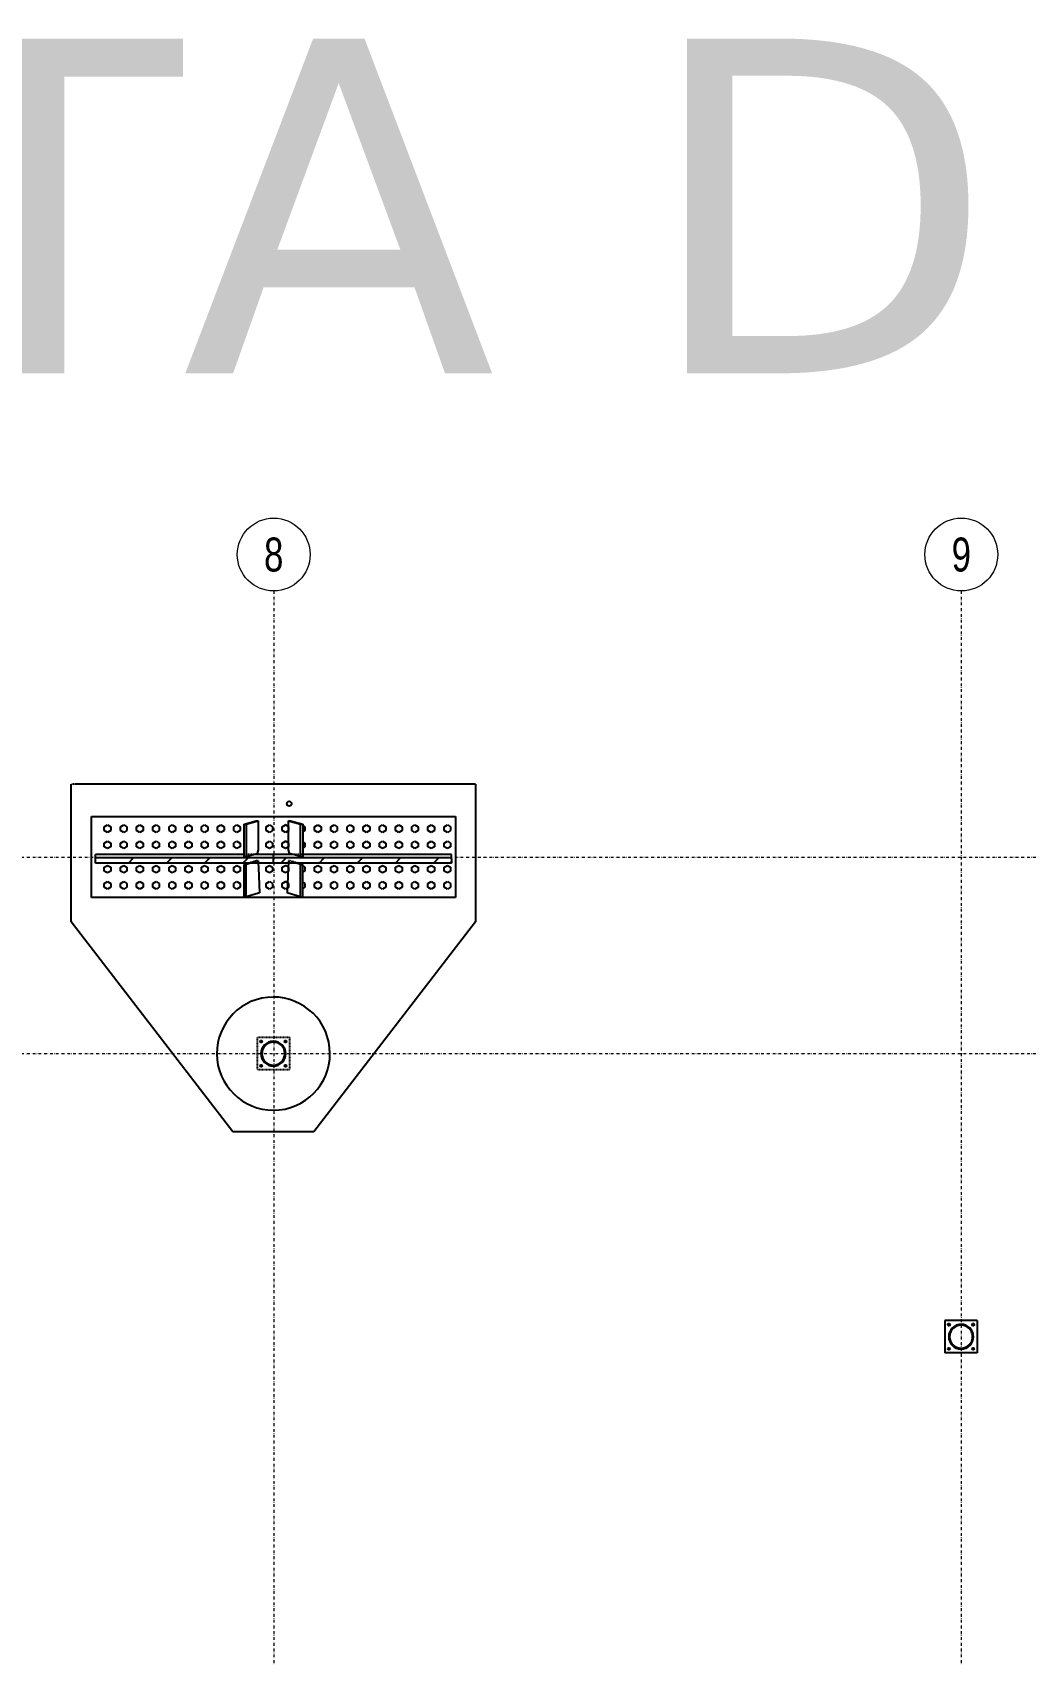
# Model space of a CAD drawing. Header units: millimetres. Extents: x 1541 to 289025, y -12015 to 47026.
# Drawn here: x 92344 to 93235, y -10231 to -8778 of the extents above; entities that cross this region are included whole.
import ezdxf
from ezdxf.enums import TextEntityAlignment as Align

# ---------------------------------------------------------------- set-up
doc = ezdxf.new("R2010")
doc.units = ezdxf.units.MM
doc.header["$LTSCALE"] = 0.1
for name, pattern in [('ACAD_ISO02W100', [15, 12, -3]), ('DASHDOTX2', [50.8, 25.4, -12.7, 0, -12.7]), ('DXK_LINE_DOT2', [3.9198, 1.9599, -1.9599]), ('Grid Line', [3.33375, 1.905, -0.47625, 0.47625, -0.47625])]:
    doc.linetypes.add(name, pattern=pattern)
doc.layers.get('0').update_dxf_attribs({"color": 255})
doc.layers.add('COTAS', color=8, linetype='Continuous')
doc.layers.add('TEXTO GENRAL', color=3, linetype='Continuous')
doc.layers.add('E_EJES', color=8, linetype='Continuous', lineweight=9)
doc.layers.add('E_EJES-1', color=8, linetype='Grid Line', lineweight=9)
doc.styles.add('Swis721 LtCn BT_1', font='swisscl.ttf', dxfattribs={"height": 0.42})
doc.styles.add('TEXTO GENERAL', font='verdana.ttf', dxfattribs={"height": 0.9})

# ---------------------------------------------------------------- blocks, each defined once
blk = doc.blocks.new('Grid - CNI_NOMBRE EJES-372759-_26_00m_LOC COLUMNAS Y MUROS PISO 7')
at = {"layer": 'E_EJES'}
blk.add_circle((0, 0), 0.003, dxfattribs=at)

msp = doc.modelspace()

# ---------------------------------------------------------------- hatches: boundary and pattern name
at = {"linetype": 'Continuous'}
h = msp.add_hatch(dxfattribs=at)
h.set_pattern_fill('', scale=7.611392, style=0, pattern_type=0)
h.set_pattern_definition([(45, (92400.665, -9517.53), (-17.088, 17.088), [])])
h.paths.add_polyline_path([(92719.6, -9517.5), (92400.7, -9517.5), (92400.7, -9518.3), (92400.8, -9522.2), (92719.4, -9522.2), (92719.6, -9518.3)])
h = msp.add_hatch(dxfattribs=at)
h.set_pattern_fill('', scale=7.611392, style=0, pattern_type=0)
h.set_pattern_definition([(45, (92570.97, -9690.706), (-17.088, 17.088), [])])
h.paths.add_polyline_path([(92571.2, -9692.9), (92571, -9690.7), (92570.3, -9688.6), (92569.3, -9686.7), (92567.9, -9685), (92566.3, -9683.7), (92564.4, -9682.6), (92562.3, -9682), (92560.1, -9681.8), (92558, -9682), (92555.9, -9682.6), (92554, -9683.7), (92552.3, -9685), (92550.9, -9686.7), (92549.9, -9688.6), (92549.3, -9690.7), (92549.1, -9692.9), (92549.3, -9695), (92549.9, -9697.1), (92550.9, -9699), (92552.3, -9700.7), (92554, -9702.1), (92555.9, -9703.1), (92558, -9703.7), (92560.1, -9703.9), (92562.3, -9703.7), (92564.4, -9703.1), (92566.3, -9702.1), (92567.9, -9700.7), (92569.3, -9699), (92570.3, -9697.1), (92571, -9695)])
h.paths.add_polyline_path([(92569.7, -9696.8), (92568.7, -9698.6), (92567.4, -9700.2), (92565.9, -9701.5), (92564.1, -9702.4), (92562.1, -9703), (92560.1, -9703.2), (92558.1, -9703), (92556.2, -9702.4), (92554.4, -9701.5), (92552.8, -9700.2), (92551.5, -9698.6), (92550.6, -9696.8), (92550, -9694.9), (92549.8, -9692.9), (92550, -9690.8), (92550.6, -9688.9), (92551.5, -9687.1), (92552.8, -9685.6), (92554.4, -9684.3), (92556.2, -9683.3), (92558.1, -9682.7), (92560.1, -9682.5), (92562.1, -9682.7), (92564.1, -9683.3), (92565.9, -9684.3), (92567.4, -9685.6), (92568.7, -9687.1), (92569.7, -9688.9), (92570.3, -9690.8), (92570.5, -9692.9), (92570.3, -9694.9)])
h = msp.add_hatch(color=96, dxfattribs=at)
h.paths.add_polyline_path([(93187.3, -9946.6), (93187.1, -9944.4), (93186.5, -9942.4), (93185.5, -9940.4), (93184.1, -9938.8), (93182.4, -9937.4), (93180.5, -9936.4), (93178.4, -9935.7), (93176.3, -9935.5), (93174.1, -9935.7), (93172.1, -9936.4), (93170.1, -9937.4), (93168.5, -9938.8), (93167.1, -9940.4), (93166.1, -9942.4), (93165.4, -9944.4), (93165.2, -9946.6), (93165.4, -9948.7), (93166.1, -9950.8), (93167.1, -9952.7), (93168.5, -9954.4), (93170.1, -9955.8), (93172.1, -9956.8), (93174.1, -9957.4), (93176.3, -9957.6), (93178.4, -9957.4), (93180.5, -9956.8), (93182.4, -9955.8), (93184.1, -9954.4), (93185.5, -9952.7), (93186.5, -9950.8), (93187.1, -9948.7)])
h.paths.add_polyline_path([(93185.8, -9950.5), (93184.9, -9952.3), (93183.6, -9953.9), (93182, -9955.2), (93180.2, -9956.1), (93178.3, -9956.7), (93176.3, -9956.9), (93174.3, -9956.7), (93172.3, -9956.1), (93170.5, -9955.2), (93169, -9953.9), (93167.7, -9952.3), (93166.7, -9950.5), (93166.2, -9948.6), (93166, -9946.6), (93166.2, -9944.6), (93166.7, -9942.6), (93167.7, -9940.8), (93169, -9939.3), (93170.5, -9938), (93172.3, -9937), (93174.3, -9936.5), (93176.3, -9936.3), (93178.3, -9936.5), (93180.2, -9937), (93182, -9938), (93183.6, -9939.3), (93184.9, -9940.8), (93185.8, -9942.6), (93186.4, -9944.6), (93186.6, -9946.6), (93186.4, -9948.6)])

# ---------------------------------------------------------------- linework, layer by layer
at = {"color": 2, "linetype": 'Continuous'}
for p, q in [((92378.9, -9574.7), (92378.9, -9451.5)), ((92741.3, -9451.5), (92382.5, -9451.5)), ((92741.3, -9451.5), (92741.3, -9574.7)), ((92397, -9553), (92397, -9480.5)), ((92397, -9480.5), (92723.2, -9480.5)), ((92533.9, -9487.4), (92544.8, -9484.2)), ((92533.9, -9487.4), (92535.8, -9487.3)), ((92533.9, -9516.4), (92533.9, -9487.4)), ((92535.8, -9487.3), (92546.5, -9484.2)), ((92535.8, -9487.3), (92535.8, -9516.3)), ((92544.8, -9484.2), (92546.5, -9484.2)), ((92546.5, -9484.2), (92546.5, -9510.3)), ((92573.7, -9510.3), (92573.8, -9484.2)), ((92573.8, -9484.2), (92575.5, -9484.2)), ((92573.8, -9484.2), (92584.5, -9487.3)), ((92575.5, -9484.2), (92586.4, -9487.4)), ((92584.5, -9516.3), (92584.5, -9487.3)), ((92584.5, -9487.3), (92586.4, -9487.4)), ((92586.4, -9487.4), (92586.4, -9516.4)), ((92723.2, -9480.5), (92723.2, -9553)), ((92400.7, -9517.5), (92400.7, -9514.4)), ((92533.9, -9514.4), (92400.7, -9514.4)), ((92400.7, -9518.3), (92400.7, -9517.5)), ((92719.6, -9517.5), (92400.7, -9517.5)), ((92400.7, -9522.2), (92400.7, -9518.3)), ((92400.8, -9522.2), (92400.7, -9518.3)), ((92535.8, -9516.3), (92533.9, -9516.4)), ((92535.8, -9516.3), (92545.7, -9513.4)), ((92577.9, -9514.4), (92542.4, -9514.4)), ((92546.5, -9510.3), (92545.7, -9513.4)), ((92546.5, -9520.2), (92546.6, -9522.2)), ((92574.5, -9513.4), (92573.7, -9510.3)), ((92573.8, -9520.2), (92573.7, -9522.2)), ((92584.5, -9516.3), (92574.5, -9513.4)), ((92586.4, -9516.4), (92584.5, -9516.3)), ((92719.6, -9514.4), (92586.4, -9514.4)), ((92719.6, -9518.3), (92719.4, -9522.2)), ((92719.6, -9517.5), (92719.6, -9514.4)), ((92719.6, -9518.3), (92719.6, -9517.5)), ((92719.6, -9518.3), (92719.6, -9522.2)), ((92400.8, -9522.2), (92400.7, -9522.2)), ((92719.4, -9522.2), (92400.8, -9522.2)), ((92538.1, -9522.2), (92533.9, -9523.5)), ((92533.9, -9523.5), (92535.8, -9523.4)), ((92533.9, -9552.6), (92533.9, -9523.5)), ((92539.9, -9522.2), (92535.8, -9523.4)), ((92535.8, -9552.5), (92535.8, -9523.4)), ((92546.6, -9522.2), (92546.8, -9526.4)), ((92546.8, -9526.4), (92547.8, -9548.9)), ((92573.5, -9526.4), (92572.4, -9548.9)), ((92573.7, -9522.2), (92573.5, -9526.4)), ((92584.5, -9523.4), (92580.4, -9522.2)), ((92586.4, -9523.5), (92582.1, -9522.2)), ((92584.5, -9552.5), (92584.5, -9523.4)), ((92584.5, -9523.4), (92586.4, -9523.5)), ((92586.4, -9552.6), (92586.4, -9523.5)), ((92719.6, -9522.2), (92719.4, -9522.2)), ((92546.8, -9549.2), (92535.8, -9552.5)), ((92547.8, -9548.9), (92546.8, -9549.2)), ((92573.5, -9549.2), (92572.4, -9548.9)), ((92584.5, -9552.5), (92573.5, -9549.2)), ((92723.2, -9553), (92397, -9553)), ((92533.9, -9552.6), (92535.8, -9552.5)), ((92584.5, -9552.5), (92586.4, -9552.6)), ((92523.9, -9763), (92378.9, -9574.7)), ((92741.3, -9574.7), (92596.4, -9763)), ((92596.4, -9763), (92523.9, -9763)), ((93190.8, -9932.1), (93161.8, -9932.1)), ((93161.8, -9932.1), (93161.8, -9961.1)), ((93190.8, -9932.1), (93190.8, -9961.1)), ((93190.8, -9961.1), (93161.8, -9961.1))]:
    msp.add_line(p, q, dxfattribs=at)
at = {"color": 7, "linetype": 'DXK_LINE_DOT2'}
for p, q in [((92382.5, -9451.5), (92378.9, -9451.5)), ((92542.4, -9514.4), (92533.9, -9514.4)), ((92544.8, -9520.2), (92538.1, -9522.2)), ((92546.5, -9520.2), (92539.9, -9522.2)), ((92546.5, -9520.2), (92544.8, -9520.2)), ((92575.5, -9520.2), (92573.8, -9520.2)), ((92580.4, -9522.2), (92573.8, -9520.2)), ((92582.1, -9522.2), (92575.5, -9520.2)), ((92586.4, -9514.4), (92577.9, -9514.4)), ((92574.6, -9678.4), (92545.6, -9678.4)), ((92545.6, -9678.4), (92545.6, -9707.4)), ((92574.6, -9678.4), (92574.6, -9707.4)), ((92574.6, -9707.4), (92545.6, -9707.4))]:
    msp.add_line(p, q, dxfattribs=at)
at = {"color": 7, "linetype": 'Continuous'}
for p, q in [((92408.6, -9489.7), (92411.5, -9488)), ((92408.6, -9493), (92408.6, -9489.7)), ((92411.5, -9488), (92414.4, -9489.7)), ((92414.4, -9489.7), (92414.4, -9493)), ((92423.1, -9489.7), (92426, -9488)), ((92423.1, -9493), (92423.1, -9489.7)), ((92426, -9488), (92428.9, -9489.7)), ((92428.9, -9489.7), (92428.9, -9493)), ((92437.6, -9489.7), (92440.5, -9488)), ((92437.6, -9493), (92437.6, -9489.7)), ((92440.5, -9488), (92443.4, -9489.7)), ((92443.4, -9489.7), (92443.4, -9493)), ((92452.1, -9489.7), (92455, -9488)), ((92452.1, -9493), (92452.1, -9489.7)), ((92455, -9488), (92457.9, -9489.7)), ((92457.9, -9489.7), (92457.9, -9493)), ((92466.6, -9489.7), (92469.5, -9488)), ((92466.6, -9493), (92466.6, -9489.7)), ((92469.5, -9488), (92472.4, -9489.7)), ((92472.4, -9489.7), (92472.4, -9493)), ((92481.1, -9489.7), (92484, -9488)), ((92481.1, -9493), (92481.1, -9489.7)), ((92484, -9488), (92486.9, -9489.7)), ((92486.9, -9489.7), (92486.9, -9493)), ((92495.6, -9489.7), (92498.5, -9488)), ((92495.6, -9493), (92495.6, -9489.7)), ((92498.5, -9488), (92501.4, -9489.7)), ((92501.4, -9489.7), (92501.4, -9493)), ((92510.1, -9489.7), (92513, -9488)), ((92510.1, -9493), (92510.1, -9489.7)), ((92513, -9488), (92515.9, -9489.7)), ((92515.9, -9489.7), (92515.9, -9493)), ((92524.6, -9489.7), (92527.5, -9488)), ((92524.6, -9493), (92524.6, -9489.7)), ((92527.5, -9488), (92530.4, -9489.7)), ((92530.4, -9489.7), (92530.4, -9493)), ((92553.6, -9489.7), (92556.5, -9488)), ((92553.6, -9493), (92553.6, -9489.7)), ((92556.5, -9488), (92559.4, -9489.7)), ((92559.4, -9489.7), (92559.4, -9493)), ((92568.1, -9489.7), (92571, -9488)), ((92568.1, -9493), (92568.1, -9489.7)), ((92573.9, -9489.7), (92571, -9488)), ((92573.9, -9493), (92573.9, -9489.7)), ((92586.4, -9488.5), (92588.4, -9489.7)), ((92588.4, -9489.7), (92588.4, -9493)), ((92597.1, -9489.7), (92600, -9488)), ((92597.1, -9493), (92597.1, -9489.7)), ((92600, -9488), (92602.9, -9489.7)), ((92602.9, -9489.7), (92602.9, -9493)), ((92611.6, -9489.7), (92614.5, -9488)), ((92611.6, -9493), (92611.6, -9489.7)), ((92614.5, -9488), (92617.4, -9489.7)), ((92617.4, -9489.7), (92617.4, -9493)), ((92626.1, -9489.7), (92629, -9488)), ((92626.1, -9493), (92626.1, -9489.7)), ((92629, -9488), (92631.9, -9489.7)), ((92631.9, -9489.7), (92631.9, -9493)), ((92640.6, -9489.7), (92643.5, -9488)), ((92640.6, -9493), (92640.6, -9489.7)), ((92643.5, -9488), (92646.4, -9489.7)), ((92646.4, -9489.7), (92646.4, -9493)), ((92655.1, -9489.7), (92658, -9488)), ((92655.1, -9493), (92655.1, -9489.7)), ((92658, -9488), (92660.9, -9489.7)), ((92660.9, -9489.7), (92660.9, -9493)), ((92669.6, -9489.7), (92672.5, -9488)), ((92669.6, -9493), (92669.6, -9489.7)), ((92672.5, -9488), (92675.4, -9489.7)), ((92675.4, -9489.7), (92675.4, -9493)), ((92684.1, -9489.7), (92687, -9488)), ((92684.1, -9493), (92684.1, -9489.7)), ((92687, -9488), (92689.9, -9489.7)), ((92689.9, -9489.7), (92689.9, -9493)), ((92698.6, -9489.7), (92701.5, -9488)), ((92698.6, -9493), (92698.6, -9489.7)), ((92701.5, -9488), (92704.4, -9489.7)), ((92704.4, -9489.7), (92704.4, -9493)), ((92713.1, -9489.7), (92716, -9488)), ((92713.1, -9493), (92713.1, -9489.7)), ((92716, -9488), (92718.9, -9489.7)), ((92718.9, -9489.7), (92718.9, -9493)), ((92411.5, -9494.7), (92408.6, -9493)), ((92408.6, -9504.2), (92411.5, -9502.5)), ((92408.6, -9507.5), (92408.6, -9504.2)), ((92414.4, -9493), (92411.5, -9494.7)), ((92411.5, -9502.5), (92414.4, -9504.2)), ((92414.4, -9504.2), (92414.4, -9507.5)), ((92426, -9494.7), (92423.1, -9493)), ((92423.1, -9504.2), (92426, -9502.5)), ((92423.1, -9507.5), (92423.1, -9504.2)), ((92428.9, -9493), (92426, -9494.7)), ((92426, -9502.5), (92428.9, -9504.2)), ((92428.9, -9504.2), (92428.9, -9507.5)), ((92440.5, -9494.7), (92437.6, -9493)), ((92437.6, -9504.2), (92440.5, -9502.5)), ((92437.6, -9507.5), (92437.6, -9504.2)), ((92443.4, -9493), (92440.5, -9494.7)), ((92440.5, -9502.5), (92443.4, -9504.2)), ((92443.4, -9504.2), (92443.4, -9507.5)), ((92455, -9494.7), (92452.1, -9493)), ((92452.1, -9504.2), (92455, -9502.5)), ((92452.1, -9507.5), (92452.1, -9504.2)), ((92457.9, -9493), (92455, -9494.7)), ((92455, -9502.5), (92457.9, -9504.2)), ((92457.9, -9504.2), (92457.9, -9507.5)), ((92469.5, -9494.7), (92466.6, -9493)), ((92466.6, -9504.2), (92469.5, -9502.5)), ((92466.6, -9507.5), (92466.6, -9504.2)), ((92472.4, -9493), (92469.5, -9494.7)), ((92469.5, -9502.5), (92472.4, -9504.2)), ((92472.4, -9504.2), (92472.4, -9507.5)), ((92484, -9494.7), (92481.1, -9493)), ((92481.1, -9504.2), (92484, -9502.5)), ((92481.1, -9507.5), (92481.1, -9504.2)), ((92486.9, -9493), (92484, -9494.7)), ((92484, -9502.5), (92486.9, -9504.2)), ((92486.9, -9504.2), (92486.9, -9507.5)), ((92498.5, -9494.7), (92495.6, -9493)), ((92495.6, -9504.2), (92498.5, -9502.5)), ((92495.6, -9507.5), (92495.6, -9504.2)), ((92501.4, -9493), (92498.5, -9494.7)), ((92498.5, -9502.5), (92501.4, -9504.2)), ((92501.4, -9504.2), (92501.4, -9507.5)), ((92513, -9494.7), (92510.1, -9493)), ((92510.1, -9504.2), (92513, -9502.5)), ((92510.1, -9507.5), (92510.1, -9504.2)), ((92515.9, -9493), (92513, -9494.7)), ((92513, -9502.5), (92515.9, -9504.2)), ((92515.9, -9504.2), (92515.9, -9507.5)), ((92527.5, -9494.7), (92524.6, -9493)), ((92524.6, -9504.2), (92527.5, -9502.5)), ((92524.6, -9507.5), (92524.6, -9504.2)), ((92530.4, -9493), (92527.5, -9494.7)), ((92527.5, -9502.5), (92530.4, -9504.2)), ((92530.4, -9504.2), (92530.4, -9507.5)), ((92556.5, -9494.7), (92553.6, -9493)), ((92553.6, -9504.2), (92556.5, -9502.5)), ((92553.6, -9507.5), (92553.6, -9504.2)), ((92559.4, -9493), (92556.5, -9494.7)), ((92556.5, -9502.5), (92559.4, -9504.2)), ((92559.4, -9504.2), (92559.4, -9507.5)), ((92571, -9494.7), (92568.1, -9493)), ((92568.1, -9504.2), (92571, -9502.5)), ((92568.1, -9507.5), (92568.1, -9504.2)), ((92573.9, -9493), (92571, -9494.7)), ((92573.9, -9504.2), (92571, -9502.5)), ((92573.9, -9507.5), (92573.9, -9504.2)), ((92588.4, -9493), (92586.4, -9494.2)), ((92586.4, -9503), (92588.4, -9504.2)), ((92588.4, -9504.2), (92588.4, -9507.5)), ((92600, -9494.7), (92597.1, -9493)), ((92597.1, -9504.2), (92600, -9502.5)), ((92597.1, -9507.5), (92597.1, -9504.2)), ((92602.9, -9493), (92600, -9494.7)), ((92600, -9502.5), (92602.9, -9504.2)), ((92602.9, -9504.2), (92602.9, -9507.5)), ((92614.5, -9494.7), (92611.6, -9493)), ((92611.6, -9504.2), (92614.5, -9502.5)), ((92611.6, -9507.5), (92611.6, -9504.2)), ((92617.4, -9493), (92614.5, -9494.7)), ((92614.5, -9502.5), (92617.4, -9504.2)), ((92617.4, -9504.2), (92617.4, -9507.5)), ((92629, -9494.7), (92626.1, -9493)), ((92626.1, -9504.2), (92629, -9502.5)), ((92626.1, -9507.5), (92626.1, -9504.2)), ((92631.9, -9493), (92629, -9494.7)), ((92629, -9502.5), (92631.9, -9504.2)), ((92631.9, -9504.2), (92631.9, -9507.5)), ((92643.5, -9494.7), (92640.6, -9493)), ((92640.6, -9504.2), (92643.5, -9502.5)), ((92640.6, -9507.5), (92640.6, -9504.2)), ((92646.4, -9493), (92643.5, -9494.7)), ((92643.5, -9502.5), (92646.4, -9504.2)), ((92646.4, -9504.2), (92646.4, -9507.5)), ((92658, -9494.7), (92655.1, -9493)), ((92655.1, -9504.2), (92658, -9502.5)), ((92655.1, -9507.5), (92655.1, -9504.2)), ((92660.9, -9493), (92658, -9494.7)), ((92658, -9502.5), (92660.9, -9504.2)), ((92660.9, -9504.2), (92660.9, -9507.5)), ((92672.5, -9494.7), (92669.6, -9493)), ((92669.6, -9504.2), (92672.5, -9502.5)), ((92669.6, -9507.5), (92669.6, -9504.2)), ((92675.4, -9493), (92672.5, -9494.7)), ((92672.5, -9502.5), (92675.4, -9504.2)), ((92675.4, -9504.2), (92675.4, -9507.5)), ((92687, -9494.7), (92684.1, -9493)), ((92684.1, -9504.2), (92687, -9502.5)), ((92684.1, -9507.5), (92684.1, -9504.2)), ((92689.9, -9493), (92687, -9494.7)), ((92687, -9502.5), (92689.9, -9504.2)), ((92689.9, -9504.2), (92689.9, -9507.5)), ((92701.5, -9494.7), (92698.6, -9493)), ((92698.6, -9504.2), (92701.5, -9502.5)), ((92698.6, -9507.5), (92698.6, -9504.2)), ((92704.4, -9493), (92701.5, -9494.7)), ((92701.5, -9502.5), (92704.4, -9504.2)), ((92704.4, -9504.2), (92704.4, -9507.5)), ((92716, -9494.7), (92713.1, -9493)), ((92713.1, -9504.2), (92716, -9502.5)), ((92713.1, -9507.5), (92713.1, -9504.2)), ((92718.9, -9493), (92716, -9494.7)), ((92716, -9502.5), (92718.9, -9504.2)), ((92718.9, -9504.2), (92718.9, -9507.5)), ((92411.5, -9509.2), (92408.6, -9507.5)), ((92414.4, -9507.5), (92411.5, -9509.2)), ((92426, -9509.2), (92423.1, -9507.5)), ((92428.9, -9507.5), (92426, -9509.2)), ((92440.5, -9509.2), (92437.6, -9507.5)), ((92443.4, -9507.5), (92440.5, -9509.2)), ((92455, -9509.2), (92452.1, -9507.5)), ((92457.9, -9507.5), (92455, -9509.2)), ((92469.5, -9509.2), (92466.6, -9507.5)), ((92472.4, -9507.5), (92469.5, -9509.2)), ((92484, -9509.2), (92481.1, -9507.5)), ((92486.9, -9507.5), (92484, -9509.2)), ((92498.5, -9509.2), (92495.6, -9507.5)), ((92501.4, -9507.5), (92498.5, -9509.2)), ((92513, -9509.2), (92510.1, -9507.5)), ((92515.9, -9507.5), (92513, -9509.2)), ((92527.5, -9509.2), (92524.6, -9507.5)), ((92530.4, -9507.5), (92527.5, -9509.2)), ((92556.5, -9509.2), (92553.6, -9507.5)), ((92559.4, -9507.5), (92556.5, -9509.2)), ((92571, -9509.2), (92568.1, -9507.5)), ((92573.9, -9507.5), (92571, -9509.2)), ((92588.4, -9507.5), (92586.4, -9508.7)), ((92600, -9509.2), (92597.1, -9507.5)), ((92602.9, -9507.5), (92600, -9509.2)), ((92614.5, -9509.2), (92611.6, -9507.5)), ((92617.4, -9507.5), (92614.5, -9509.2)), ((92629, -9509.2), (92626.1, -9507.5)), ((92631.9, -9507.5), (92629, -9509.2)), ((92643.5, -9509.2), (92640.6, -9507.5)), ((92646.4, -9507.5), (92643.5, -9509.2)), ((92658, -9509.2), (92655.1, -9507.5)), ((92660.9, -9507.5), (92658, -9509.2)), ((92672.5, -9509.2), (92669.6, -9507.5)), ((92675.4, -9507.5), (92672.5, -9509.2)), ((92687, -9509.2), (92684.1, -9507.5)), ((92689.9, -9507.5), (92687, -9509.2)), ((92701.5, -9509.2), (92698.6, -9507.5)), ((92704.4, -9507.5), (92701.5, -9509.2)), ((92716, -9509.2), (92713.1, -9507.5)), ((92718.9, -9507.5), (92716, -9509.2)), ((92408.6, -9525.9), (92411.5, -9524.2)), ((92408.6, -9529.3), (92408.6, -9525.9)), ((92411.5, -9530.9), (92408.6, -9529.3)), ((92411.5, -9524.2), (92414.4, -9525.9)), ((92414.4, -9529.3), (92411.5, -9530.9)), ((92414.4, -9525.9), (92414.4, -9529.3)), ((92423.1, -9525.9), (92426, -9524.2)), ((92423.1, -9529.3), (92423.1, -9525.9)), ((92426, -9530.9), (92423.1, -9529.3)), ((92426, -9524.2), (92428.9, -9525.9)), ((92428.9, -9529.3), (92426, -9530.9)), ((92428.9, -9525.9), (92428.9, -9529.3)), ((92437.6, -9525.9), (92440.5, -9524.2)), ((92437.6, -9529.3), (92437.6, -9525.9)), ((92440.5, -9530.9), (92437.6, -9529.3)), ((92440.5, -9524.2), (92443.4, -9525.9)), ((92443.4, -9529.3), (92440.5, -9530.9)), ((92443.4, -9525.9), (92443.4, -9529.3)), ((92452.1, -9525.9), (92455, -9524.2)), ((92452.1, -9529.3), (92452.1, -9525.9)), ((92455, -9530.9), (92452.1, -9529.3)), ((92455, -9524.2), (92457.9, -9525.9)), ((92457.9, -9529.3), (92455, -9530.9)), ((92457.9, -9525.9), (92457.9, -9529.3)), ((92466.6, -9525.9), (92469.5, -9524.2)), ((92466.6, -9529.3), (92466.6, -9525.9)), ((92469.5, -9530.9), (92466.6, -9529.3)), ((92469.5, -9524.2), (92472.4, -9525.9)), ((92472.4, -9529.3), (92469.5, -9530.9)), ((92472.4, -9525.9), (92472.4, -9529.3)), ((92481.1, -9525.9), (92484, -9524.2)), ((92481.1, -9529.3), (92481.1, -9525.9)), ((92484, -9530.9), (92481.1, -9529.3)), ((92484, -9524.2), (92486.9, -9525.9)), ((92486.9, -9529.3), (92484, -9530.9)), ((92486.9, -9525.9), (92486.9, -9529.3)), ((92495.6, -9525.9), (92498.5, -9524.2)), ((92495.6, -9529.3), (92495.6, -9525.9)), ((92498.5, -9530.9), (92495.6, -9529.3)), ((92498.5, -9524.2), (92501.4, -9525.9)), ((92501.4, -9529.3), (92498.5, -9530.9)), ((92501.4, -9525.9), (92501.4, -9529.3)), ((92510.1, -9525.9), (92513, -9524.2)), ((92510.1, -9529.3), (92510.1, -9525.9)), ((92513, -9530.9), (92510.1, -9529.3)), ((92513, -9524.2), (92515.9, -9525.9)), ((92515.9, -9529.3), (92513, -9530.9)), ((92515.9, -9525.9), (92515.9, -9529.3)), ((92524.6, -9525.9), (92527.5, -9524.2)), ((92524.6, -9529.3), (92524.6, -9525.9)), ((92527.5, -9530.9), (92524.6, -9529.3)), ((92527.5, -9524.2), (92530.4, -9525.9)), ((92530.4, -9529.3), (92527.5, -9530.9)), ((92530.4, -9525.9), (92530.4, -9529.3)), ((92553.6, -9525.9), (92556.5, -9524.2)), ((92553.6, -9529.3), (92553.6, -9525.9)), ((92556.5, -9530.9), (92553.6, -9529.3)), ((92556.5, -9524.2), (92559.4, -9525.9)), ((92559.4, -9529.3), (92556.5, -9530.9)), ((92559.4, -9525.9), (92559.4, -9529.3)), ((92568.1, -9525.9), (92571, -9524.2)), ((92568.1, -9529.3), (92568.1, -9525.9)), ((92571, -9530.9), (92568.1, -9529.3)), ((92573.9, -9525.9), (92571, -9524.2)), ((92573.9, -9529.3), (92571, -9530.9)), ((92573.9, -9529.3), (92573.9, -9525.9)), ((92586.4, -9524.7), (92588.4, -9525.9)), ((92588.4, -9529.3), (92586.4, -9530.4)), ((92588.4, -9525.9), (92588.4, -9529.3)), ((92597.1, -9525.9), (92600, -9524.2)), ((92597.1, -9529.3), (92597.1, -9525.9)), ((92600, -9530.9), (92597.1, -9529.3)), ((92600, -9524.2), (92602.9, -9525.9)), ((92602.9, -9529.3), (92600, -9530.9)), ((92602.9, -9525.9), (92602.9, -9529.3)), ((92611.6, -9525.9), (92614.5, -9524.2)), ((92611.6, -9529.3), (92611.6, -9525.9)), ((92614.5, -9530.9), (92611.6, -9529.3)), ((92614.5, -9524.2), (92617.4, -9525.9)), ((92617.4, -9529.3), (92614.5, -9530.9)), ((92617.4, -9525.9), (92617.4, -9529.3)), ((92626.1, -9525.9), (92629, -9524.2)), ((92626.1, -9529.3), (92626.1, -9525.9)), ((92629, -9530.9), (92626.1, -9529.3)), ((92629, -9524.2), (92631.9, -9525.9)), ((92631.9, -9529.3), (92629, -9530.9)), ((92631.9, -9525.9), (92631.9, -9529.3)), ((92640.6, -9525.9), (92643.5, -9524.2)), ((92640.6, -9529.3), (92640.6, -9525.9)), ((92643.5, -9530.9), (92640.6, -9529.3)), ((92643.5, -9524.2), (92646.4, -9525.9)), ((92646.4, -9529.3), (92643.5, -9530.9)), ((92646.4, -9525.9), (92646.4, -9529.3)), ((92655.1, -9525.9), (92658, -9524.2)), ((92655.1, -9529.3), (92655.1, -9525.9)), ((92658, -9530.9), (92655.1, -9529.3)), ((92658, -9524.2), (92660.9, -9525.9)), ((92660.9, -9529.3), (92658, -9530.9)), ((92660.9, -9525.9), (92660.9, -9529.3)), ((92669.6, -9525.9), (92672.5, -9524.2)), ((92669.6, -9529.3), (92669.6, -9525.9)), ((92672.5, -9530.9), (92669.6, -9529.3)), ((92672.5, -9524.2), (92675.4, -9525.9)), ((92675.4, -9529.3), (92672.5, -9530.9)), ((92675.4, -9525.9), (92675.4, -9529.3)), ((92684.1, -9525.9), (92687, -9524.2)), ((92684.1, -9529.3), (92684.1, -9525.9)), ((92687, -9530.9), (92684.1, -9529.3)), ((92687, -9524.2), (92689.9, -9525.9)), ((92689.9, -9529.3), (92687, -9530.9)), ((92689.9, -9525.9), (92689.9, -9529.3)), ((92698.6, -9525.9), (92701.5, -9524.2)), ((92698.6, -9529.3), (92698.6, -9525.9)), ((92701.5, -9530.9), (92698.6, -9529.3)), ((92701.5, -9524.2), (92704.4, -9525.9)), ((92704.4, -9529.3), (92701.5, -9530.9)), ((92704.4, -9525.9), (92704.4, -9529.3)), ((92713.1, -9525.9), (92716, -9524.2)), ((92713.1, -9529.3), (92713.1, -9525.9)), ((92716, -9530.9), (92713.1, -9529.3)), ((92716, -9524.2), (92718.9, -9525.9)), ((92718.9, -9529.3), (92716, -9530.9)), ((92718.9, -9525.9), (92718.9, -9529.3)), ((92408.6, -9540.4), (92411.5, -9538.7)), ((92408.6, -9543.8), (92408.6, -9540.4)), ((92411.5, -9545.4), (92408.6, -9543.8)), ((92411.5, -9538.7), (92414.4, -9540.4)), ((92414.4, -9543.8), (92411.5, -9545.4)), ((92414.4, -9540.4), (92414.4, -9543.8)), ((92423.1, -9540.4), (92426, -9538.7)), ((92423.1, -9543.8), (92423.1, -9540.4)), ((92426, -9545.4), (92423.1, -9543.8)), ((92426, -9538.7), (92428.9, -9540.4)), ((92428.9, -9543.8), (92426, -9545.4)), ((92428.9, -9540.4), (92428.9, -9543.8)), ((92437.6, -9540.4), (92440.5, -9538.7)), ((92437.6, -9543.8), (92437.6, -9540.4)), ((92440.5, -9545.4), (92437.6, -9543.8)), ((92440.5, -9538.7), (92443.4, -9540.4)), ((92443.4, -9543.8), (92440.5, -9545.4)), ((92443.4, -9540.4), (92443.4, -9543.8)), ((92452.1, -9540.4), (92455, -9538.7)), ((92452.1, -9543.8), (92452.1, -9540.4)), ((92455, -9545.4), (92452.1, -9543.8)), ((92455, -9538.7), (92457.9, -9540.4)), ((92457.9, -9543.8), (92455, -9545.4)), ((92457.9, -9540.4), (92457.9, -9543.8)), ((92466.6, -9540.4), (92469.5, -9538.7)), ((92466.6, -9543.8), (92466.6, -9540.4)), ((92469.5, -9545.4), (92466.6, -9543.8)), ((92469.5, -9538.7), (92472.4, -9540.4)), ((92472.4, -9543.8), (92469.5, -9545.4)), ((92472.4, -9540.4), (92472.4, -9543.8)), ((92481.1, -9540.4), (92484, -9538.7)), ((92481.1, -9543.8), (92481.1, -9540.4)), ((92484, -9545.4), (92481.1, -9543.8)), ((92484, -9538.7), (92486.9, -9540.4)), ((92486.9, -9543.8), (92484, -9545.4)), ((92486.9, -9540.4), (92486.9, -9543.8)), ((92495.6, -9540.4), (92498.5, -9538.7)), ((92495.6, -9543.8), (92495.6, -9540.4)), ((92498.5, -9545.4), (92495.6, -9543.8)), ((92498.5, -9538.7), (92501.4, -9540.4)), ((92501.4, -9543.8), (92498.5, -9545.4)), ((92501.4, -9540.4), (92501.4, -9543.8)), ((92510.1, -9540.4), (92513, -9538.7)), ((92510.1, -9543.8), (92510.1, -9540.4)), ((92513, -9545.4), (92510.1, -9543.8)), ((92513, -9538.7), (92515.9, -9540.4)), ((92515.9, -9543.8), (92513, -9545.4)), ((92515.9, -9540.4), (92515.9, -9543.8)), ((92524.6, -9540.4), (92527.5, -9538.7)), ((92524.6, -9543.8), (92524.6, -9540.4)), ((92527.5, -9545.4), (92524.6, -9543.8)), ((92527.5, -9538.7), (92530.4, -9540.4)), ((92530.4, -9543.8), (92527.5, -9545.4)), ((92530.4, -9540.4), (92530.4, -9543.8)), ((92553.6, -9540.4), (92556.5, -9538.7)), ((92553.6, -9543.8), (92553.6, -9540.4)), ((92556.5, -9545.4), (92553.6, -9543.8)), ((92556.5, -9538.7), (92559.4, -9540.4)), ((92559.4, -9543.8), (92556.5, -9545.4)), ((92559.4, -9540.4), (92559.4, -9543.8)), ((92568.1, -9540.4), (92571, -9538.7)), ((92568.1, -9543.8), (92568.1, -9540.4)), ((92571, -9545.4), (92568.1, -9543.8)), ((92573.9, -9540.4), (92571, -9538.7)), ((92573.9, -9543.8), (92571, -9545.4)), ((92573.9, -9543.8), (92573.9, -9540.4)), ((92586.4, -9539.2), (92588.4, -9540.4)), ((92588.4, -9543.8), (92586.4, -9544.9)), ((92588.4, -9540.4), (92588.4, -9543.8)), ((92597.1, -9540.4), (92600, -9538.7)), ((92597.1, -9543.8), (92597.1, -9540.4)), ((92600, -9545.4), (92597.1, -9543.8)), ((92600, -9538.7), (92602.9, -9540.4)), ((92602.9, -9543.8), (92600, -9545.4)), ((92602.9, -9540.4), (92602.9, -9543.8)), ((92611.6, -9540.4), (92614.5, -9538.7)), ((92611.6, -9543.8), (92611.6, -9540.4)), ((92614.5, -9545.4), (92611.6, -9543.8)), ((92614.5, -9538.7), (92617.4, -9540.4)), ((92617.4, -9543.8), (92614.5, -9545.4)), ((92617.4, -9540.4), (92617.4, -9543.8)), ((92626.1, -9540.4), (92629, -9538.7)), ((92626.1, -9543.8), (92626.1, -9540.4)), ((92629, -9545.4), (92626.1, -9543.8)), ((92629, -9538.7), (92631.9, -9540.4)), ((92631.9, -9543.8), (92629, -9545.4)), ((92631.9, -9540.4), (92631.9, -9543.8)), ((92640.6, -9540.4), (92643.5, -9538.7)), ((92640.6, -9543.8), (92640.6, -9540.4)), ((92643.5, -9545.4), (92640.6, -9543.8)), ((92643.5, -9538.7), (92646.4, -9540.4)), ((92646.4, -9543.8), (92643.5, -9545.4)), ((92646.4, -9540.4), (92646.4, -9543.8)), ((92655.1, -9540.4), (92658, -9538.7)), ((92655.1, -9543.8), (92655.1, -9540.4)), ((92658, -9545.4), (92655.1, -9543.8)), ((92658, -9538.7), (92660.9, -9540.4)), ((92660.9, -9543.8), (92658, -9545.4)), ((92660.9, -9540.4), (92660.9, -9543.8)), ((92669.6, -9540.4), (92672.5, -9538.7)), ((92669.6, -9543.8), (92669.6, -9540.4)), ((92672.5, -9545.4), (92669.6, -9543.8)), ((92672.5, -9538.7), (92675.4, -9540.4)), ((92675.4, -9543.8), (92672.5, -9545.4)), ((92675.4, -9540.4), (92675.4, -9543.8)), ((92684.1, -9540.4), (92687, -9538.7)), ((92684.1, -9543.8), (92684.1, -9540.4)), ((92687, -9545.4), (92684.1, -9543.8)), ((92687, -9538.7), (92689.9, -9540.4)), ((92689.9, -9543.8), (92687, -9545.4)), ((92689.9, -9540.4), (92689.9, -9543.8)), ((92698.6, -9540.4), (92701.5, -9538.7)), ((92698.6, -9543.8), (92698.6, -9540.4)), ((92701.5, -9545.4), (92698.6, -9543.8)), ((92701.5, -9538.7), (92704.4, -9540.4)), ((92704.4, -9543.8), (92701.5, -9545.4)), ((92704.4, -9540.4), (92704.4, -9543.8)), ((92713.1, -9540.4), (92716, -9538.7)), ((92713.1, -9543.8), (92713.1, -9540.4)), ((92716, -9545.4), (92713.1, -9543.8)), ((92716, -9538.7), (92718.9, -9540.4)), ((92718.9, -9543.8), (92716, -9545.4)), ((92718.9, -9540.4), (92718.9, -9543.8)), ((92548.1, -9682), (92548.7, -9681)), ((92548.7, -9681), (92549.8, -9681)), ((92549.8, -9681), (92550.4, -9682)), ((92569.9, -9682), (92570.4, -9681)), ((92570.4, -9681), (92571.6, -9681)), ((92571.6, -9681), (92572.1, -9682)), ((92548.7, -9683), (92548.1, -9682)), ((92549.8, -9683), (92548.7, -9683)), ((92550.4, -9682), (92549.8, -9683)), ((92570.4, -9683), (92569.9, -9682)), ((92571.6, -9683), (92570.4, -9683)), ((92572.1, -9682), (92571.6, -9683)), ((92548.1, -9703.7), (92548.7, -9702.8)), ((92548.7, -9704.7), (92548.1, -9703.7)), ((92548.7, -9702.8), (92549.8, -9702.8)), ((92549.8, -9704.7), (92548.7, -9704.7)), ((92549.8, -9702.8), (92550.4, -9703.7)), ((92550.4, -9703.7), (92549.8, -9704.7)), ((92569.9, -9703.7), (92570.4, -9702.8)), ((92570.4, -9704.7), (92569.9, -9703.7)), ((92570.4, -9702.8), (92571.6, -9702.8)), ((92571.6, -9704.7), (92570.4, -9704.7)), ((92571.6, -9702.8), (92572.1, -9703.7)), ((92572.1, -9703.7), (92571.6, -9704.7)), ((93164.3, -9935.7), (93164.8, -9934.7)), ((93164.8, -9936.7), (93164.3, -9935.7)), ((93164.8, -9934.7), (93166, -9934.7)), ((93166, -9936.7), (93164.8, -9936.7)), ((93166, -9934.7), (93166.5, -9935.7)), ((93166.5, -9935.7), (93166, -9936.7)), ((93186, -9935.7), (93186.6, -9934.7)), ((93186.6, -9936.7), (93186, -9935.7)), ((93186.6, -9934.7), (93187.7, -9934.7)), ((93187.7, -9936.7), (93186.6, -9936.7)), ((93187.7, -9934.7), (93188.3, -9935.7)), ((93188.3, -9935.7), (93187.7, -9936.7)), ((93164.3, -9957.5), (93164.8, -9956.5)), ((93164.8, -9958.4), (93164.3, -9957.5)), ((93164.8, -9956.5), (93166, -9956.5)), ((93166, -9956.5), (93166.5, -9957.5)), ((93166.5, -9957.5), (93166, -9958.4)), ((93186, -9957.5), (93186.6, -9956.5)), ((93186.6, -9958.4), (93186, -9957.5)), ((93186.6, -9956.5), (93187.7, -9956.5)), ((93187.7, -9956.5), (93188.3, -9957.5)), ((93188.3, -9957.5), (93187.7, -9958.4)), ((93166, -9958.4), (93164.8, -9958.4)), ((93187.7, -9958.4), (93186.6, -9958.4))]:
    msp.add_line(p, q, dxfattribs=at)
at = {"color": 1, "linetype": 'ACAD_ISO02W100', "ltscale": 4}
msp.add_line((92560.1, -9522.2), (92560.1, -9514.4), dxfattribs=at)
at = {"color": 2, "linetype": 'Continuous'}
for centre, radius, start, end in [((92560.1, -9692.9), 50.7, 6, 186), ((92560.1, -9692.9), 50.7, 186, 6), ((92560.1, -9692.9), 11.1, 11.25, 191.25), ((92560.1, -9692.9), 11.1, 191.25, 11.25), ((92560.1, -9692.9), 10.3, 168.75, 348.75), ((92560.1, -9692.9), 10.3, 348.75, 168.75), ((93176.3, -9946.6), 11.1, 11.25, 191.25), ((93176.3, -9946.6), 10.3, 348.75, 168.75), ((93176.3, -9946.6), 11.1, 191.25, 11.25), ((93176.3, -9946.6), 10.3, 168.75, 348.75)]:
    msp.add_arc(centre, radius, start, end, dxfattribs=at)
at = {"layer": 'COTAS'}
msp.add_circle((92574.3, -9468.9), 2.11, dxfattribs=at)
at = {"layer": 'E_EJES-1', "linetype": 'DASHDOTX2'}
for p, q in [((92560.4, -9278.2), (92560.4, -11903.7)), ((93176.5, -9278.2), (93176.5, -11903.7)), ((90723.1, -9516.7), (97946, -9516.7)), ((90723.1, -9692.9), (97946, -9692.9))]:
    msp.add_line(p, q, dxfattribs=at)

# ---------------------------------------------------------------- block references
at = {"layer": 'E_EJES', "xscale": 10873.41661564557, "yscale": 10873.41661564557, "zscale": 10873.41661564557}
for p in [(92560.4, -9245.6), (93176.5, -9245.6)]:
    msp.add_blockref('Grid - CNI_NOMBRE EJES-372759-_26_00m_LOC COLUMNAS Y MUROS PISO 7', p, dxfattribs=at)

# ---------------------------------------------------------------- texts
at = {"layer": 'E_EJES', "style": 'Swis721 LtCn BT_1'}
for s, p in [('8', (92560.4, -9245.6)), ('9', (93176.5, -9245.6))]:
    msp.add_text(s, height=30.4, dxfattribs=at).set_placement(p, align=Align.MIDDLE_CENTER)
at = {"layer": 'TEXTO GENRAL', "color": 3, "style": 'TEXTO GENERAL'}
msp.add_text('PLANTA DE PISO 1 N.E. +0.10m', height=300, dxfattribs=at).set_placement((94429.1, -8933.2), align=Align.MIDDLE_CENTER)

doc.saveas('drawing.dxf')
